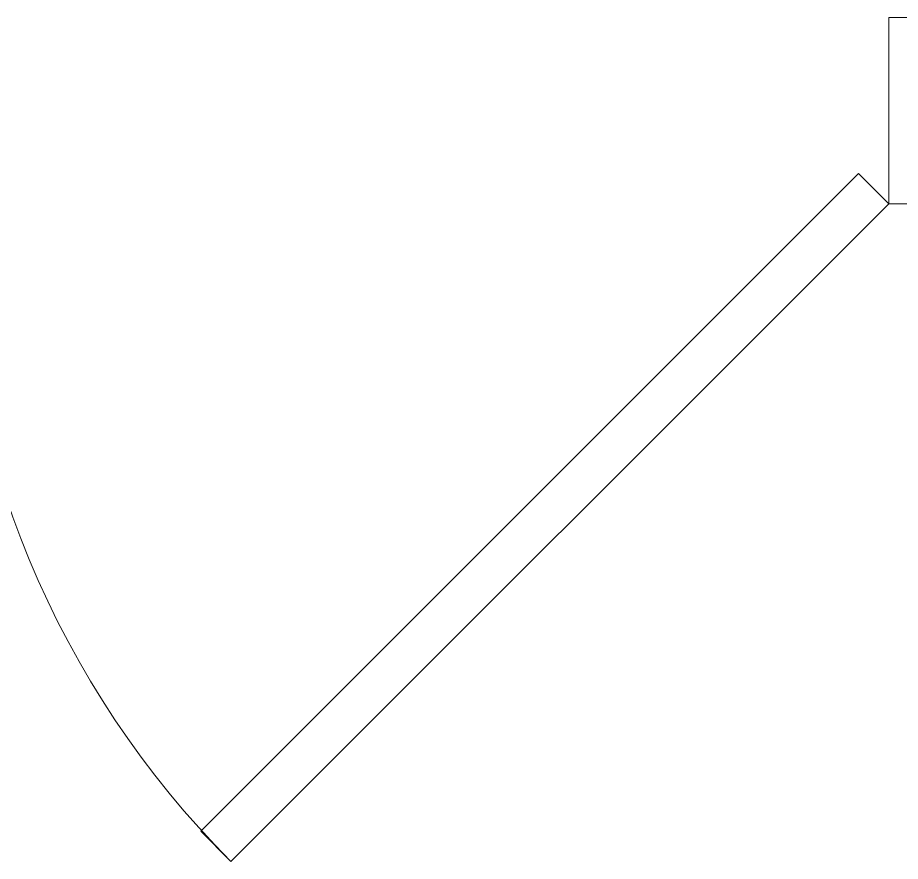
# Model space of a CAD drawing. Header units: inches. Extents: x 99 to 12024, y -5408 to 2559.
# Drawn here: x 8081.52 to 8109.99, y -5343.53 to -5316.32 of the extents above; entities that cross this region are included whole.
import ezdxf

# ---------------------------------------------------------------- set-up
doc = ezdxf.new("R2010")
doc.units = ezdxf.units.IN
doc.header["$LTSCALE"] = 96
doc.header["$MEASUREMENT"] = 0
doc.layers.add('Doors', color=5, linetype='Continuous', lineweight=5)

msp = doc.modelspace()

# ---------------------------------------------------------------- linework, layer by layer
at = {"layer": 'Doors', "transparency": 33554687}
for p, q in [((8110.366, -5316.318), (8109.616, -5316.318)), ((8109.616, -5316.318), (8109.616, -5322.318)), ((8108.644, -5321.346), (8087.431, -5342.559)), ((8108.644, -5321.346), (8109.616, -5322.318)), ((8109.616, -5322.318), (8088.403, -5343.531)), ((8110.366, -5322.318), (8109.616, -5322.318)), ((8088.403, -5343.531), (8087.431, -5342.559))]:
    msp.add_line(p, q, dxfattribs=at)
msp.add_arc((8109.616, -5322.318), 30, 180, 225, dxfattribs=at)

doc.saveas('drawing.dxf')
